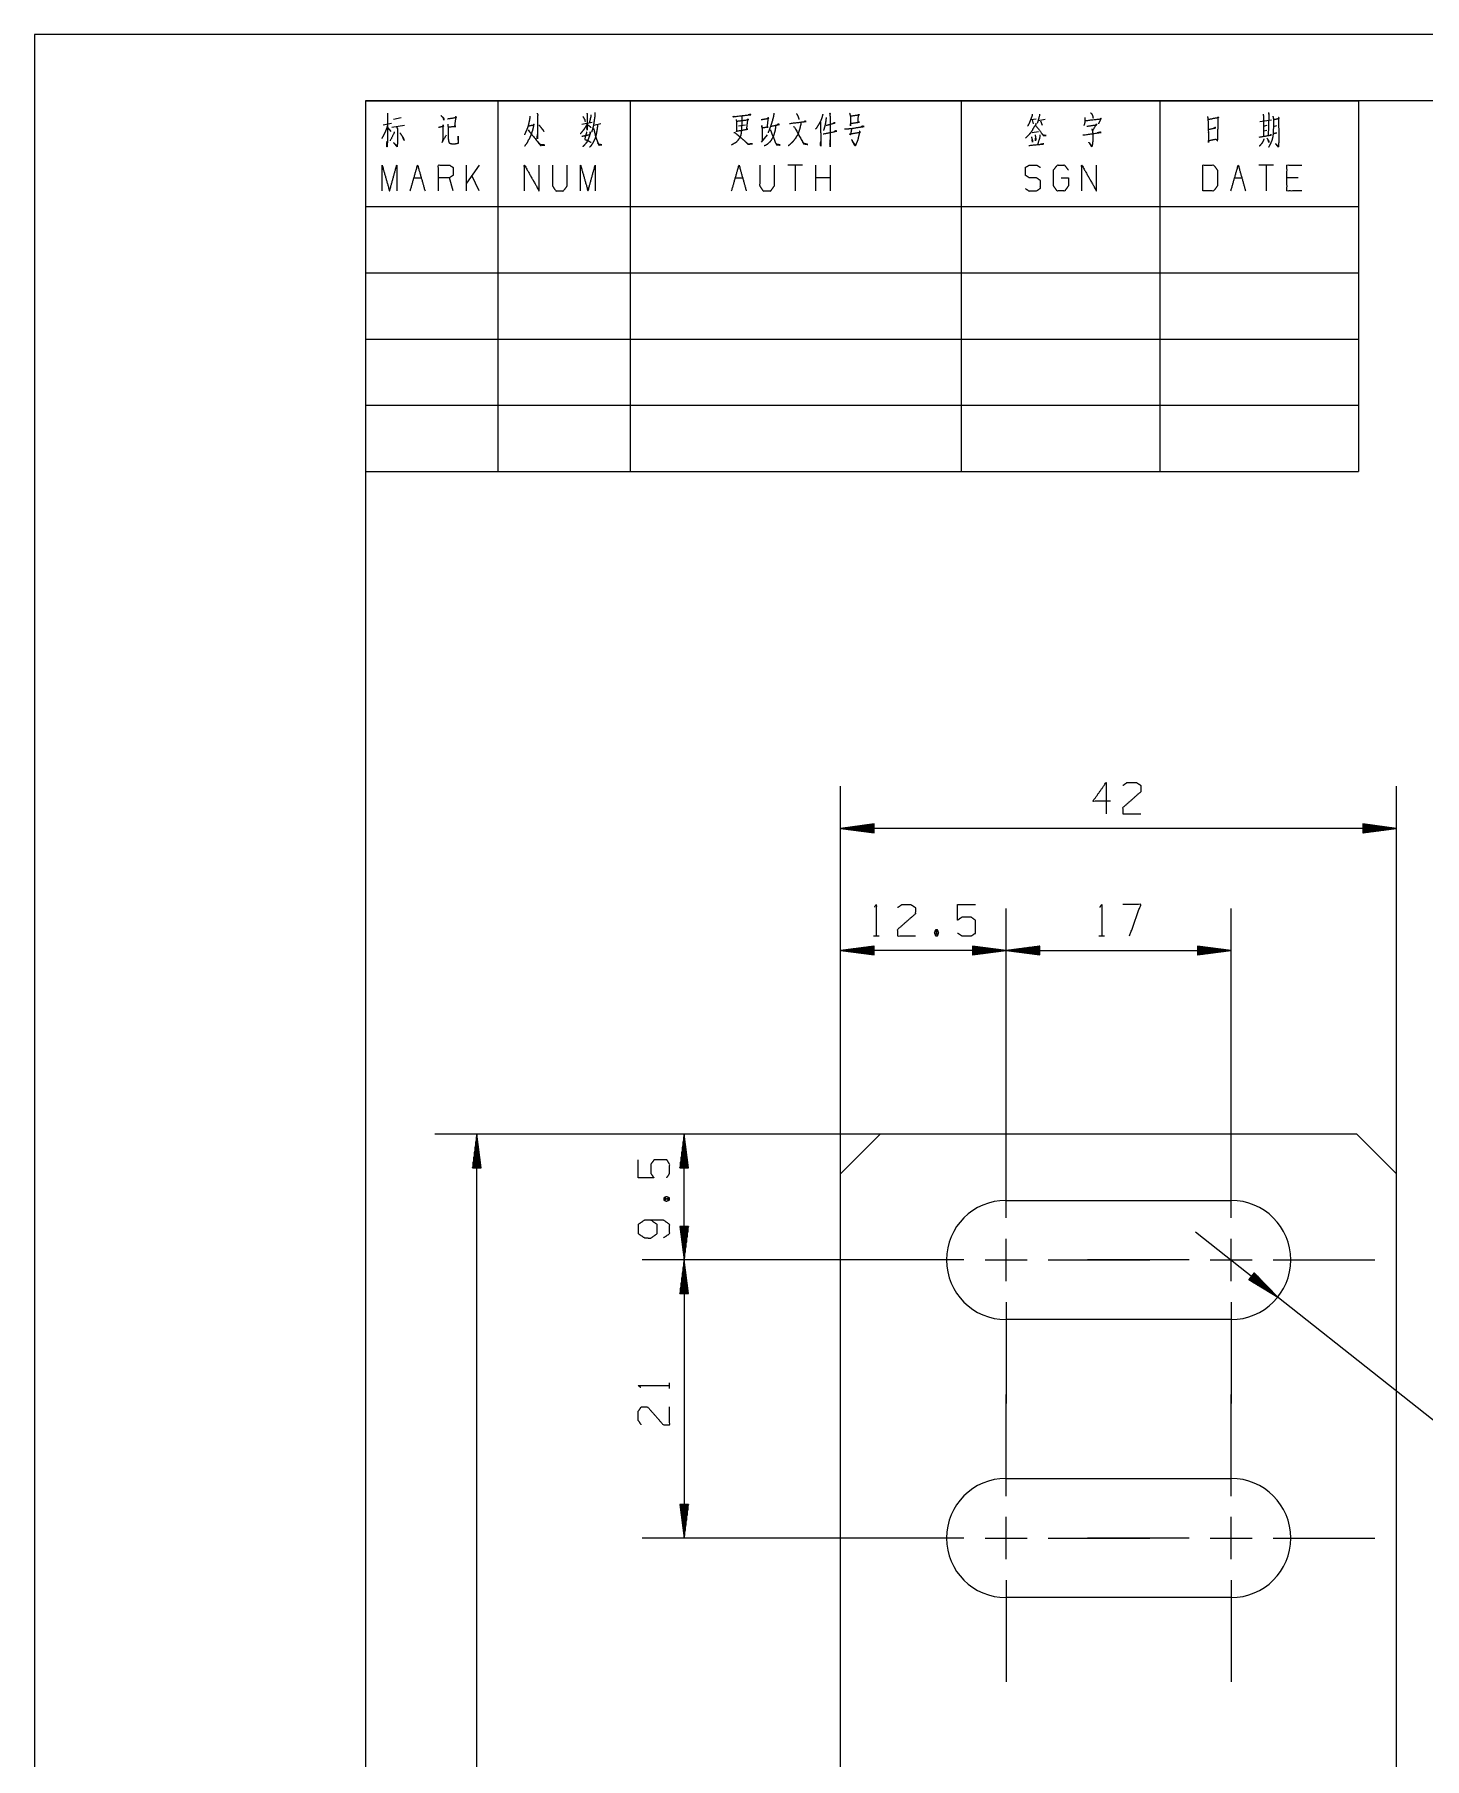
# Model space of a CAD drawing. Header units: millimetres. Extents: x 0 to 210, y 0 to 297.
# Drawn here: x 0 to 105, y 166.8 to 297 of the extents above; entities that cross this region are included whole.
import ezdxf

# ---------------------------------------------------------------- set-up
doc = ezdxf.new("R2010")
doc.units = ezdxf.units.MM
doc.layers.add('101', color=7, linetype='Continuous', true_color=0xffffff)

msp = doc.modelspace()

# ---------------------------------------------------------------- linework, layer by layer
at = {"layer": '101', "color": 133, "linetype": 'Continuous', "lineweight": 18}
for p, q in [((210, 297), (0, 297)), ((0, 297), (0, 0)), ((25, 292), (25, 264)), ((25, 292), (100, 292)), ((205, 292), (25, 292)), ((25, 292), (100, 292)), ((25, 292), (25, 5)), ((25, 292), (100, 292)), ((35, 292), (35, 264)), ((45, 292), (45, 264)), ((70, 292), (70, 264)), ((85, 292), (85, 264)), ((100, 292), (100, 264)), ((25, 284), (100, 284)), ((25, 279), (100, 279)), ((25, 274), (100, 274)), ((25, 269), (100, 269)), ((25, 264), (100, 264))]:
    msp.add_line(p, q, dxfattribs=at)
at = {"layer": '101', "color": 72, "linetype": 'Continuous', "lineweight": 18}
for p, q in [((27.13, 290.61), (27.71, 290.74)), ((41.34, 290.22), (42.13, 290.38)), ((75.25, 290.57), (75.67, 290.63)), ((75.35, 290.55), (75.45, 290.24)), ((75.82, 290.51), (76.35, 290.61)), ((75.98, 290.49), (76.11, 290.16)), ((92.56, 290.43), (93.43, 290.55)), ((26.34, 290.18), (26.96, 290.3)), ((26.7, 289.95), (26.92, 289.68)), ((26.99, 289.99), (27.95, 290.14)), ((42.25, 290.16), (42.79, 290.28)), ((53.17, 290.09), (53.7, 290.18)), ((54.91, 288.87), (55.37, 289.43)), ((75.83, 289.64), (75.37, 289.56)), ((92.84, 290.07), (93.11, 290.14)), ((92.86, 289.72), (93.09, 289.78)), ((93.6, 290.05), (93.85, 290.12)), ((32.63, 285.18), (32.63, 287.14)), ((33.59, 287.14), (32.63, 285.78)), ((58.02, 287.14), (56.9, 287.14)), ((57.46, 287.14), (57.46, 285.18)), ((59.02, 285.18), (59.02, 287.14)), ((60.14, 285.18), (60.14, 287.14)), ((93.6, 287.14), (92.49, 287.14)), ((93.05, 287.14), (93.05, 285.18)), ((28.66, 286.17), (29.22, 286.17)), ((31.62, 285.18), (31.34, 286.17)), ((33.59, 285.18), (33.04, 286.36)), ((52.94, 286.17), (53.49, 286.17)), ((60.14, 286.17), (59.02, 286.17)), ((90.65, 286.17), (91.2, 286.17)), ((95.45, 286.17), (94.61, 286.17)), ((68.06, 229.37), (68.22, 228.94)), ((63.38, 228.92), (63.8, 228.92)), ((80.41, 228.92), (80.83, 228.92)), ((47.53, 208.98), (47.96, 209.14)), ((47.98, 194.74), (47.98, 195.17))]:
    msp.add_line(p, q, dxfattribs=at)
at = {"layer": '101', "color": 22, "linetype": 'Continuous', "lineweight": 18}
for p, q in [((60.89, 210.95), (60.89, 240.22)), ((102.89, 210.95), (102.89, 240.22)), ((63.43, 237.38), (60.89, 237.04)), ((60.89, 237.04), (63.43, 236.71)), ((102.89, 237.04), (60.89, 237.04)), ((63.43, 237.07), (61.08, 237.07)), ((63.43, 237.02), (61.08, 237.02)), ((63.43, 237.12), (61.47, 237.12)), ((63.43, 236.97), (61.47, 236.97)), ((63.43, 237.17), (61.85, 237.17)), ((63.43, 237.22), (62.24, 237.22)), ((63.43, 237.27), (62.62, 237.27)), ((63.43, 237.32), (63.01, 237.32)), ((63.43, 237.37), (63.4, 237.37)), ((63.43, 237.37), (63.4, 237.37)), ((63.43, 236.71), (63.43, 237.38)), ((100.35, 237.38), (100.35, 236.71)), ((102.89, 237.04), (100.35, 237.38)), ((100.35, 237.37), (100.38, 237.37)), ((100.35, 237.37), (100.38, 237.37)), ((100.35, 237.32), (100.77, 237.32)), ((100.35, 237.27), (101.15, 237.27)), ((100.35, 237.22), (101.54, 237.22)), ((100.35, 237.17), (101.92, 237.17)), ((100.35, 237.12), (102.31, 237.12)), ((100.35, 237.07), (102.69, 237.07)), ((100.35, 236.71), (102.89, 237.04)), ((100.35, 237.02), (102.69, 237.02)), ((100.35, 236.97), (102.31, 236.97)), ((63.43, 236.92), (61.85, 236.92)), ((63.43, 236.87), (62.24, 236.87)), ((63.43, 236.82), (62.62, 236.82)), ((63.43, 236.77), (63.01, 236.77)), ((63.43, 236.71), (63.4, 236.71)), ((63.43, 236.71), (63.4, 236.71)), ((100.35, 236.92), (101.92, 236.92)), ((100.35, 236.87), (101.54, 236.87)), ((100.35, 236.82), (101.15, 236.82)), ((100.35, 236.77), (100.77, 236.77)), ((100.35, 236.71), (100.38, 236.71)), ((100.35, 236.71), (100.38, 236.71)), ((60.89, 210.95), (60.89, 231)), ((73.39, 215.3), (73.39, 231)), ((73.39, 215.3), (73.39, 231)), ((90.39, 215.3), (90.39, 231)), ((63.43, 228.16), (60.89, 227.83)), ((63.43, 227.85), (61.08, 227.85)), ((63.43, 227.9), (61.47, 227.9)), ((63.43, 227.95), (61.85, 227.95)), ((63.43, 228), (62.24, 228)), ((63.43, 228.05), (62.62, 228.05)), ((63.43, 228.11), (63.01, 228.11)), ((63.43, 228.16), (63.4, 228.16)), ((63.43, 228.16), (63.4, 228.16)), ((63.43, 227.49), (63.43, 228.16)), ((73.39, 227.83), (70.85, 228.16)), ((70.85, 228.16), (70.88, 228.16)), ((70.85, 228.16), (70.85, 227.49)), ((70.85, 228.16), (70.88, 228.16)), ((70.85, 228.11), (71.27, 228.11)), ((70.85, 228.05), (71.65, 228.05)), ((70.85, 228), (72.04, 228)), ((70.85, 227.95), (72.42, 227.95)), ((70.85, 227.9), (72.81, 227.9)), ((70.85, 227.85), (73.19, 227.85)), ((75.93, 228.16), (73.39, 227.83)), ((75.93, 227.85), (73.58, 227.85)), ((75.93, 227.9), (73.97, 227.9)), ((75.93, 227.95), (74.35, 227.95)), ((75.93, 228), (74.74, 228)), ((75.93, 228.05), (75.12, 228.05)), ((75.93, 228.11), (75.51, 228.11)), ((75.93, 228.16), (75.9, 228.16)), ((75.93, 228.16), (75.9, 228.16)), ((75.93, 227.49), (75.93, 228.16)), ((87.85, 228.16), (87.88, 228.16)), ((90.39, 227.83), (87.85, 228.16)), ((87.85, 228.16), (87.85, 227.49)), ((87.85, 228.16), (87.88, 228.16)), ((87.85, 228.11), (88.27, 228.11)), ((87.85, 228.05), (88.65, 228.05)), ((87.85, 228), (89.04, 228)), ((87.85, 227.95), (89.42, 227.95)), ((87.85, 227.9), (89.81, 227.9)), ((87.85, 227.85), (90.19, 227.85)), ((73.39, 227.83), (60.89, 227.83)), ((60.89, 227.83), (63.43, 227.49)), ((63.43, 227.8), (61.08, 227.8)), ((63.43, 227.75), (61.47, 227.75)), ((63.43, 227.7), (61.85, 227.7)), ((63.43, 227.65), (62.24, 227.65)), ((63.43, 227.6), (62.62, 227.6)), ((63.43, 227.55), (63.01, 227.55)), ((63.43, 227.5), (63.4, 227.5)), ((63.43, 227.5), (63.4, 227.5)), ((70.85, 227.49), (73.39, 227.83)), ((70.85, 227.8), (73.19, 227.8)), ((70.85, 227.75), (72.81, 227.75)), ((70.85, 227.7), (72.42, 227.7)), ((70.85, 227.65), (72.04, 227.65)), ((70.85, 227.6), (71.65, 227.6)), ((70.85, 227.55), (71.27, 227.55)), ((70.85, 227.5), (70.88, 227.5)), ((70.85, 227.5), (70.88, 227.5)), ((73.39, 227.83), (90.39, 227.83)), ((73.39, 227.83), (75.93, 227.49)), ((75.93, 227.8), (73.58, 227.8)), ((75.93, 227.75), (73.97, 227.75)), ((75.93, 227.7), (74.35, 227.7)), ((75.93, 227.65), (74.74, 227.65)), ((75.93, 227.6), (75.12, 227.6)), ((75.93, 227.55), (75.51, 227.55)), ((75.93, 227.5), (75.9, 227.5)), ((75.93, 227.5), (75.9, 227.5)), ((87.85, 227.49), (90.39, 227.83)), ((87.85, 227.8), (90.19, 227.8)), ((87.85, 227.75), (89.81, 227.75)), ((87.85, 227.7), (89.42, 227.7)), ((87.85, 227.65), (89.04, 227.65)), ((87.85, 227.6), (88.65, 227.6)), ((87.85, 227.55), (88.27, 227.55)), ((87.85, 227.5), (87.88, 227.5)), ((87.85, 227.5), (87.88, 227.5)), ((63.89, 213.95), (30.24, 213.95)), ((33.41, 213.95), (33.08, 211.41)), ((33.38, 211.41), (33.38, 213.76)), ((33.74, 211.41), (33.41, 213.95)), ((33.41, 93.95), (33.41, 213.95)), ((33.44, 211.41), (33.44, 213.76)), ((63.89, 213.95), (45.9, 213.95)), ((49.08, 213.95), (48.74, 211.41)), ((49.05, 211.41), (49.05, 213.76)), ((49.08, 204.45), (49.08, 213.95)), ((49.41, 211.41), (49.08, 213.95)), ((49.1, 211.41), (49.1, 213.76)), ((33.23, 211.41), (33.23, 212.6)), ((33.28, 211.41), (33.28, 212.98)), ((33.33, 211.41), (33.33, 213.37)), ((33.49, 211.41), (33.49, 213.37)), ((33.54, 211.41), (33.54, 212.98)), ((33.59, 211.41), (33.59, 212.6)), ((48.9, 211.41), (48.9, 212.6)), ((48.95, 211.41), (48.95, 212.98)), ((49, 211.41), (49, 213.37)), ((49.15, 211.41), (49.15, 213.37)), ((49.2, 211.41), (49.2, 212.98)), ((49.25, 211.41), (49.25, 212.6)), ((33.08, 211.41), (33.08, 211.44)), ((33.08, 211.41), (33.08, 211.44)), ((33.08, 211.41), (33.74, 211.41)), ((33.13, 211.41), (33.13, 211.83)), ((33.18, 211.41), (33.18, 212.21)), ((33.64, 211.41), (33.64, 212.21)), ((33.69, 211.41), (33.69, 211.83)), ((33.74, 211.41), (33.74, 211.44)), ((33.74, 211.41), (33.74, 211.44)), ((48.74, 211.41), (49.41, 211.41)), ((48.75, 211.41), (48.75, 211.44)), ((48.75, 211.41), (48.75, 211.44)), ((48.8, 211.41), (48.8, 211.83)), ((48.85, 211.41), (48.85, 212.21)), ((49.31, 211.41), (49.31, 212.21)), ((49.36, 211.41), (49.36, 211.83)), ((49.41, 211.41), (49.41, 211.44)), ((49.41, 211.41), (49.41, 211.44)), ((49.41, 206.99), (48.74, 206.99)), ((48.74, 206.99), (49.08, 204.45)), ((48.75, 206.99), (48.75, 206.96)), ((48.75, 206.99), (48.75, 206.96)), ((48.8, 206.99), (48.8, 206.57)), ((48.85, 206.99), (48.85, 206.19)), ((48.9, 206.99), (48.9, 205.8)), ((48.95, 206.99), (48.95, 205.41)), ((49, 206.99), (49, 205.03)), ((49.05, 206.99), (49.05, 204.64)), ((49.08, 204.45), (49.41, 206.99)), ((49.1, 206.99), (49.1, 204.64)), ((49.15, 206.99), (49.15, 205.03)), ((49.2, 206.99), (49.2, 205.41)), ((49.25, 206.99), (49.25, 205.8)), ((49.31, 206.99), (49.31, 206.19)), ((49.36, 206.99), (49.36, 206.57)), ((49.41, 206.99), (49.41, 206.96)), ((49.41, 206.99), (49.41, 206.96)), ((87.69, 206.58), (111.69, 187.58)), ((62.54, 204.45), (45.9, 204.45)), ((62.54, 204.45), (45.9, 204.45)), ((49.08, 204.45), (48.74, 201.91)), ((49.41, 201.91), (49.08, 204.45)), ((49.08, 204.45), (49.08, 183.45)), ((48.95, 201.91), (48.95, 203.48)), ((49, 201.91), (49, 203.87)), ((49.05, 201.91), (49.05, 204.26)), ((49.1, 201.91), (49.1, 204.26)), ((49.15, 201.91), (49.15, 203.87)), ((49.2, 201.91), (49.2, 203.48)), ((92.13, 203.49), (91.72, 202.97)), ((91.85, 203.13), (93.08, 202.15)), ((91.88, 203.17), (93.41, 201.95)), ((91.91, 203.21), (93.75, 201.75)), ((91.94, 203.25), (93.78, 201.79)), ((91.97, 203.29), (93.51, 202.07)), ((92, 203.33), (93.24, 202.35)), ((92.03, 203.37), (92.97, 202.63)), ((92.07, 203.41), (92.7, 202.91)), ((92.1, 203.45), (92.43, 203.19)), ((92.13, 203.49), (92.15, 203.47)), ((92.13, 203.49), (92.15, 203.47)), ((93.92, 201.65), (92.13, 203.49)), ((48.74, 201.91), (49.41, 201.91)), ((48.75, 201.91), (48.75, 201.94)), ((48.75, 201.91), (48.75, 201.94)), ((48.8, 201.91), (48.8, 202.33)), ((48.85, 201.91), (48.85, 202.71)), ((48.9, 201.91), (48.9, 203.1)), ((49.25, 201.91), (49.25, 203.1)), ((49.31, 201.91), (49.31, 202.71)), ((49.36, 201.91), (49.36, 202.33)), ((49.41, 201.91), (49.41, 201.94)), ((49.41, 201.91), (49.41, 201.94)), ((91.72, 202.97), (93.92, 201.65)), ((91.72, 202.97), (91.74, 202.95)), ((91.72, 202.97), (91.74, 202.95)), ((91.75, 203.01), (92.08, 202.75)), ((91.78, 203.05), (92.41, 202.55)), ((91.81, 203.09), (92.75, 202.35)), ((48.74, 185.99), (49.08, 183.45)), ((49.41, 185.99), (48.74, 185.99)), ((48.75, 185.99), (48.75, 185.96)), ((48.75, 185.99), (48.75, 185.96)), ((48.8, 185.99), (48.8, 185.57)), ((48.85, 185.99), (48.85, 185.19)), ((48.9, 185.99), (48.9, 184.8)), ((48.95, 185.99), (48.95, 184.41)), ((49, 185.99), (49, 184.03)), ((49.05, 185.99), (49.05, 183.64)), ((49.08, 183.45), (49.41, 185.99)), ((49.1, 185.99), (49.1, 183.64)), ((49.15, 185.99), (49.15, 184.03)), ((49.2, 185.99), (49.2, 184.41)), ((49.25, 185.99), (49.25, 184.8)), ((49.31, 185.99), (49.31, 185.19)), ((49.36, 185.99), (49.36, 185.57)), ((49.41, 185.99), (49.41, 185.96)), ((49.41, 185.99), (49.41, 185.96)), ((62.54, 183.45), (45.9, 183.45))]:
    msp.add_line(p, q, dxfattribs=at)
at = {"layer": '101', "color": 151, "linetype": 'Continuous', "lineweight": 18}
for p, q in [((73.39, 207.62), (73.39, 215.3)), ((73.39, 202.86), (73.39, 206.04)), ((70.21, 204.45), (62.54, 204.45)), ((71.8, 204.45), (74.98, 204.45)), ((76.56, 204.45), (84.24, 204.45)), ((73.39, 201.27), (73.39, 193.6)), ((73.39, 186.62), (73.39, 194.3)), ((90.39, 186.62), (90.39, 194.3)), ((73.39, 181.86), (73.39, 185.04)), ((90.39, 181.86), (90.39, 185.04)), ((70.21, 183.45), (62.54, 183.45)), ((71.8, 183.45), (74.98, 183.45)), ((76.56, 183.45), (84.24, 183.45)), ((87.21, 183.45), (79.54, 183.45)), ((88.8, 183.45), (91.98, 183.45)), ((93.56, 183.45), (101.24, 183.45)), ((73.39, 180.27), (73.39, 172.6)), ((90.39, 180.27), (90.39, 172.6))]:
    msp.add_line(p, q, dxfattribs=at)
at = {"layer": '101', "color": 151, "linetype": 'Continuous', "lineweight": 13}
for p, q in [((90.39, 207.62), (90.39, 215.3)), ((90.39, 202.86), (90.39, 206.04)), ((87.21, 204.45), (79.54, 204.45)), ((88.8, 204.45), (91.98, 204.45)), ((93.56, 204.45), (101.24, 204.45)), ((90.39, 201.27), (90.39, 193.6))]:
    msp.add_line(p, q, dxfattribs=at)
at = {"layer": '101', "color": 251, "linetype": 'Continuous', "lineweight": 25}
for p, q in [((63.89, 213.95), (60.89, 210.95)), ((99.89, 213.95), (63.89, 213.95)), ((99.89, 213.95), (102.89, 210.95)), ((60.89, 96.95), (60.89, 210.95)), ((102.89, 96.95), (102.89, 210.95)), ((73.39, 208.95), (90.39, 208.95)), ((90.39, 199.95), (73.39, 199.95)), ((73.39, 187.95), (90.39, 187.95)), ((90.39, 178.95), (73.39, 178.95))]:
    msp.add_line(p, q, dxfattribs=at)
for centre, start, end in [((73.39, 204.45), 90, 270), ((90.39, 204.45), 270, 90), ((73.39, 183.45), 90, 270), ((90.39, 183.45), 270, 90)]:
    msp.add_arc(centre, 4.5, start, end, dxfattribs=at)
at = {"layer": '101', "color": 72, "linetype": 'Continuous', "lineweight": 18}
for points, knots in [([(26.67, 291.07), (26.66, 288.89), (26.63, 288.5), (26.61, 288.71), (26.64, 288.94)], [0, 0, 0.723303, 0.854546, 0.923601, 1, 1]), ([(30.7, 290.88), (30.87, 290.72), (30.92, 290.63), (30.92, 290.53), (30.9, 290.67)], [0, 0, 0.413146, 0.573572, 0.750721, 1, 1]), ([(31.19, 290.63), (31.87, 290.74), (31.82, 290.8), (31.73, 290.05), (31.82, 290.05), (31.25, 289.99)], [0, 0, 0.313958, 0.349012, 0.694882, 0.735357, 1, 1]), ([(37.43, 290.84), (37.42, 290.72), (37.34, 290.3), (37.26, 290.01), (37.18, 289.8), (37.09, 289.6), (37.01, 289.43)], [0, 0, 0.084498, 0.36853, 0.573114, 0.721457, 0.873368, 1, 1]), ([(37.97, 291.05), (38.02, 290.94), (38, 290.84), (37.99, 289.12), (37.97, 289.23), (38, 289.45)], [0, 0, 0.049543, 0.095606, 0.852767, 0.898838, 1, 1]), ([(41.43, 290.8), (41.56, 290.57), (41.59, 290.43)], [0, 0, 0.640221, 1, 1]), ([(41.73, 291.07), (41.76, 290.92), (41.76, 289.78), (41.73, 289.93), (41.76, 290.05)], [0, 0, 0.094654, 0.823636, 0.91829, 1, 1]), ([(42.03, 290.92), (42.03, 290.82), (41.91, 290.34)], [0, 0, 0.174301, 1, 1]), ([(42.33, 291.11), (42.33, 290.98), (42.32, 290.76), (42.27, 290.47), (42.23, 290.16), (42.17, 289.91), (42.1, 289.68), (42.08, 289.62)], [0, 0, 0.081852, 0.232243, 0.425429, 0.63211, 0.800313, 0.957953, 1, 1]), ([(53.44, 290.84), (53.42, 290.18), (53.41, 289.85), (53.39, 289.66), (53.38, 289.56), (53.36, 289.43), (53.32, 289.31), (53.27, 289.2), (53.14, 289.02), (53, 288.85), (52.79, 288.73), (52.69, 288.67), (52.65, 288.65)], [0, 0, 0.263783, 0.395771, 0.470171, 0.511786, 0.56157, 0.614019, 0.658777, 0.749614, 0.837596, 0.932985, 0.980677, 1, 1]), ([(52.76, 290.82), (52.82, 290.78), (52.85, 290.8), (54.11, 290.94), (54.07, 290.96), (53.92, 290.92)], [0, 0, 0.045522, 0.068286, 0.872626, 0.90344, 1, 1]), ([(53, 290.59), (53.04, 290.41), (53.04, 289.66), (53.03, 289.7), (53.89, 289.85), (53.8, 289.85), (53.89, 290.63), (53.92, 290.57), (53.87, 290.53), (53.04, 290.43)], [0, 0, 0.051663, 0.252803, 0.264656, 0.500971, 0.524672, 0.738301, 0.756829, 0.773117, 1, 1]), ([(54.88, 290.57), (55.47, 290.67), (55.41, 290.74), (55.34, 290.01), (55.41, 290.01), (54.97, 289.93), (54.94, 290.12), (54.97, 289.89), (54.96, 288.96)], [0, 0, 0.181366, 0.207406, 0.429567, 0.451891, 0.588199, 0.645735, 0.715777, 1, 1]), ([(55.85, 291.05), (55.82, 290.8), (55.73, 290.47), (55.62, 290.12), (55.53, 289.89), (55.47, 289.72), (55.41, 289.58)], [0, 0, 0.162457, 0.385014, 0.625897, 0.784413, 0.898493, 1, 1]), ([(57.02, 290.28), (58.29, 290.43), (58.21, 290.45), (58.12, 290.41)], [0, 0, 0.872478, 0.933903, 1, 1]), ([(57.56, 291.03), (57.66, 290.84), (57.71, 290.72), (57.74, 290.59)], [0, 0, 0.450481, 0.729637, 1, 1]), ([(59.55, 290.98), (59.48, 290.72), (59.38, 290.47), (59.26, 290.24), (59.14, 290.05), (59, 289.85)], [0, 0, 0.21836, 0.428744, 0.629221, 0.801494, 1, 1]), ([(59.38, 290.41), (59.39, 289.16), (59.39, 288.56), (59.38, 288.69), (59.39, 288.91)], [0, 0, 0.565717, 0.839123, 0.896086, 1, 1]), ([(59.8, 290.72), (59.76, 290.38), (59.7, 290.09), (59.64, 289.89), (59.6, 289.76)], [0, 0, 0.34211, 0.644851, 0.86512, 1, 1]), ([(60.08, 291.07), (60.12, 290.98), (60.09, 291.03), (60.11, 288.54), (60.09, 288.73), (60.11, 289.04)], [0, 0, 0.029975, 0.04619, 0.840789, 0.900562, 1, 1]), ([(61.57, 291.07), (61.63, 290.82), (61.63, 290.09), (61.63, 290.28), (62.33, 290.38), (62.21, 290.38), (62.24, 290.9), (62.26, 290.98), (62.29, 290.92), (62.19, 290.9), (61.63, 290.82)], [0, 0, 0.076614, 0.294117, 0.350048, 0.563214, 0.598361, 0.753971, 0.779215, 0.799829, 0.831205, 1, 1]), ([(75.37, 290.98), (75.35, 290.84), (75.23, 290.53), (75.13, 290.28), (75.01, 290.07)], [0, 0, 0.148006, 0.485257, 0.758321, 1, 1]), ([(75.91, 290.98), (75.92, 290.88), (75.75, 290.3)], [0, 0, 0.147218, 1, 1]), ([(79.34, 290.74), (79.34, 290.51), (79.33, 290.34), (79.3, 290.22), (79.27, 290.12)], [0, 0, 0.361949, 0.626223, 0.829034, 1, 1]), ([(79.34, 290.49), (80.57, 290.63), (80.56, 290.67), (80.37, 290.26)], [0, 0, 0.712481, 0.737756, 1, 1]), ([(79.78, 291.09), (79.89, 290.96), (79.93, 290.86), (79.96, 290.69)], [0, 0, 0.364604, 0.619196, 1, 1]), ([(88.61, 290.8), (88.64, 290.59), (88.66, 290.14), (88.67, 289.66), (88.67, 289.6), (88.67, 288.83), (88.67, 288.98), (89.24, 289.1), (89.36, 288.96), (89.39, 289.14), (89.39, 289.39), (89.4, 289.87), (89.42, 290.36), (89.42, 290.78), (89.43, 290.72), (88.66, 290.57)], [0, 0, 0.037589, 0.119519, 0.205166, 0.216331, 0.354043, 0.380097, 0.485125, 0.518622, 0.552532, 0.597196, 0.682843, 0.77221, 0.846648, 0.858119, 1, 1]), ([(92.8, 290.98), (92.83, 290.86), (92.83, 289.31)], [0, 0, 0.075954, 1, 1]), ([(93.21, 291.11), (93.24, 290.98), (93.19, 289.37)], [0, 0, 0.073211, 1, 1]), ([(93.55, 290.82), (93.59, 290.59), (93.59, 290.14), (93.57, 289.64), (93.55, 289.33), (93.47, 289), (93.38, 288.79), (93.22, 288.48)], [0, 0, 0.096217, 0.285187, 0.491418, 0.620825, 0.76157, 0.854869, 1, 1]), ([(93.59, 290.57), (94.03, 290.67), (93.98, 290.74), (93.98, 290.05), (94, 289.12), (93.98, 288.77), (93.97, 288.56), (93.95, 288.5), (93.74, 288.77), (93.94, 288.58)], [0, 0, 0.13308, 0.155522, 0.357051, 0.631901, 0.735808, 0.797028, 0.815849, 0.918301, 1, 1]), ([(26.67, 290.16), (26.6, 289.91), (26.48, 289.62), (26.35, 289.35), (26.23, 289.14)], [0, 0, 0.233514, 0.515368, 0.78555, 1, 1]), ([(27.18, 289.66), (27.17, 289.58), (26.86, 288.96)], [0, 0, 0.108202, 1, 1]), ([(27.37, 289.99), (27.42, 289.87), (27.42, 288.83), (27.4, 288.6), (27.39, 288.52), (27.11, 288.85), (27.39, 288.56)], [0, 0, 0.056947, 0.504404, 0.603051, 0.639405, 0.826366, 1, 1]), ([(27.61, 289.58), (27.87, 289.16), (27.92, 289), (27.81, 289.27)], [0, 0, 0.516563, 0.696901, 1, 1]), ([(30.53, 289.99), (30.92, 290.09), (30.86, 290.16), (30.83, 288.96), (30.77, 288.83), (31.12, 289.41)], [0, 0, 0.158008, 0.19221, 0.673433, 0.728446, 1, 1]), ([(31.22, 290.22), (31.25, 289.91), (31.25, 289.2), (31.27, 288.98), (31.3, 288.87), (31.34, 288.81), (31.41, 288.77), (31.53, 288.75), (31.66, 288.73), (32.03, 288.79), (32, 289.33), (32, 288.79)], [0, 0, 0.097093, 0.316208, 0.387239, 0.42073, 0.444406, 0.470581, 0.507596, 0.549105, 0.664641, 0.832445, 1, 1]), ([(37.28, 290.09), (37.75, 290.18), (37.71, 290.22), (37.68, 290.03), (37.62, 289.76), (37.56, 289.6), (37.48, 289.37), (37.4, 289.18), (37.28, 288.98), (37.2, 288.81), (37.02, 288.56)], [0, 0, 0.202443, 0.228131, 0.308408, 0.425631, 0.500403, 0.604281, 0.689483, 0.790714, 0.870506, 1, 1]), ([(37.28, 289.8), (38.22, 288.62), (38.56, 288.65), (38.54, 288.65), (38.24, 288.67), (38.08, 288.81)], [0, 0, 0.632183, 0.773704, 0.779845, 0.909108, 1, 1]), ([(38.1, 290.16), (38.13, 290.14), (38.4, 289.8), (38.47, 289.68)], [0, 0, 0.059448, 0.761031, 1, 1]), ([(41.75, 290.24), (41.62, 290.01), (41.48, 289.8), (41.35, 289.64), (41.22, 289.49)], [0, 0, 0.287221, 0.555142, 0.786181, 1, 1]), ([(41.34, 289.31), (41.97, 289.45), (41.98, 289.64), (41.98, 289.56), (41.91, 289.31), (41.81, 289.04), (41.7, 288.83), (41.59, 288.71), (41.48, 288.58), (41.41, 288.52)], [0, 0, 0.30447, 0.39258, 0.431622, 0.553714, 0.689469, 0.798362, 0.878841, 0.954752, 1, 1]), ([(41.72, 289.66), (41.56, 289.08), (41.66, 289.04), (41.78, 289), (41.89, 288.94), (42.04, 288.85)], [0, 0, 0.5291, 0.62629, 0.735524, 0.852093, 1, 1]), ([(41.76, 290.2), (41.94, 290.07), (42.03, 289.97)], [0, 0, 0.613122, 1, 1]), ([(42.54, 290.16), (42.49, 289.8), (42.45, 289.56), (42.41, 289.35), (42.35, 289.16), (42.23, 288.91), (42.13, 288.73), (42.01, 288.56), (41.92, 288.48)], [0, 0, 0.19438, 0.332636, 0.448614, 0.555649, 0.70616, 0.822692, 0.933847, 1, 1]), ([(42.22, 289.89), (42.25, 289.85), (42.39, 289.27), (42.49, 289), (42.6, 288.71), (42.63, 288.65), (42.85, 288.67), (42.63, 288.69), (42.55, 288.81)], [0, 0, 0.026721, 0.341749, 0.493483, 0.655465, 0.691641, 0.80784, 0.924039, 1, 1]), ([(52.82, 289.6), (52.89, 289.6), (53.17, 289.37), (53.41, 289.16), (53.63, 288.98), (53.9, 288.71), (54.23, 288.75), (53.92, 288.71), (53.82, 288.79)], [0, 0, 0.033467, 0.197839, 0.340788, 0.472468, 0.649452, 0.797921, 0.939753, 1, 1]), ([(55.98, 290.12), (55.98, 289.99), (55.92, 289.66), (55.86, 289.47), (55.81, 289.31), (55.73, 289.16), (55.65, 289.02), (55.54, 288.87), (55.31, 288.67), (55.13, 288.58)], [0, 0, 0.067236, 0.249298, 0.354996, 0.450079, 0.537949, 0.629663, 0.725721, 0.894899, 1, 1]), ([(55.54, 289.8), (55.59, 289.78), (56.04, 288.67), (56.32, 288.65), (56.06, 288.71), (55.98, 288.83)], [0, 0, 0.024909, 0.644018, 0.787117, 0.926016, 1, 1]), ([(55.62, 290.07), (56.27, 290.2), (56.2, 290.22), (56.08, 290.18)], [0, 0, 0.769962, 0.857327, 1, 1]), ([(57.88, 290.32), (57.88, 290.2), (57.81, 289.91), (57.74, 289.68), (57.65, 289.43), (57.52, 289.23), (57.5, 289.18), (57.42, 289.08), (57.31, 288.94), (57.18, 288.81), (57.06, 288.69), (56.93, 288.58)], [0, 0, 0.060656, 0.206644, 0.323463, 0.452143, 0.571976, 0.593424, 0.659716, 0.74639, 0.834816, 0.918178, 1, 1]), ([(57.34, 290.05), (57.4, 290.01), (58.1, 288.75), (58.43, 288.69), (58.12, 288.77), (58.02, 288.89)], [0, 0, 0.030854, 0.652647, 0.79375, 0.930716, 1, 1]), ([(59.57, 289.49), (60.61, 289.7), (60.53, 289.72), (60.4, 289.66)], [0, 0, 0.826976, 0.886334, 1, 1]), ([(59.8, 290.14), (60.47, 290.32), (60.4, 290.32), (60.28, 290.26)], [0, 0, 0.772509, 0.853435, 1, 1]), ([(61.18, 289.87), (61.37, 289.87), (61.75, 289.91), (62.68, 290.05), (62.58, 290.07), (62.43, 290.03)], [0, 0, 0.10704, 0.322386, 0.855626, 0.914427, 1, 1]), ([(61.73, 289.91), (61.63, 289.41), (61.6, 289.49), (62.38, 289.62), (62.33, 289.7), (62.33, 289.62), (62.24, 289.27), (62.19, 289.04), (62.11, 288.85), (62.05, 288.71), (62.01, 288.6), (61.98, 288.58), (61.72, 289.06), (62, 288.62)], [0, 0, 0.13637, 0.159981, 0.371157, 0.396349, 0.418604, 0.516111, 0.579311, 0.63312, 0.675133, 0.705357, 0.714996, 0.861275, 1, 1]), ([(75.64, 290.3), (75.63, 290.2), (75.39, 289.83), (75.38, 289.78), (75.26, 289.6), (75.06, 289.37), (74.85, 289.16)], [0, 0, 0.074337, 0.387309, 0.418539, 0.575027, 0.79286, 1, 1]), ([(75.31, 289.27), (75.38, 289), (75.38, 288.87), (75.37, 289.04)], [0, 0, 0.489807, 0.707975, 1, 1]), ([(75.58, 289.43), (75.64, 289.12), (75.61, 288.96), (75.61, 289.18)], [0, 0, 0.443891, 0.680119, 1, 1]), ([(75.61, 290.16), (76.2, 289.37), (76.43, 289.37), (76.2, 289.39), (76.08, 289.54)], [0, 0, 0.599324, 0.742451, 0.886135, 1, 1]), ([(75.95, 289.41), (75.95, 289.27), (75.77, 288.69)], [0, 0, 0.19307, 1, 1]), ([(79.2, 289.41), (80.57, 289.6), (80.49, 289.62), (80.28, 289.56)], [0, 0, 0.820202, 0.873508, 1, 1]), ([(79.49, 290.07), (80.25, 290.18), (80.21, 290.24), (79.92, 289.72)], [0, 0, 0.533866, 0.586729, 1, 1]), ([(79.87, 289.87), (79.9, 289.76), (79.93, 289.64), (79.94, 289.43), (79.94, 289), (79.93, 288.85), (79.9, 288.65), (79.86, 288.52), (79.64, 288.87), (79.87, 288.56)], [0, 0, 0.049623, 0.1085, 0.204239, 0.404798, 0.471991, 0.568442, 0.629223, 0.820578, 1, 1]), ([(88.67, 289.83), (89.24, 289.95), (89.18, 289.97), (89.05, 289.89)], [0, 0, 0.728512, 0.805958, 1, 1]), ([(92.52, 289.25), (93.43, 289.41), (93.38, 289.43), (93.33, 289.37)], [0, 0, 0.873246, 0.919206, 1, 1]), ([(92.86, 289.12), (92.84, 289.02), (92.73, 288.81), (92.62, 288.67), (92.52, 288.56)], [0, 0, 0.157085, 0.51447, 0.781154, 1, 1]), ([(93.09, 289.18), (93.25, 288.94), (93.25, 288.83), (93.19, 289.02)], [0, 0, 0.497679, 0.671694, 1, 1]), ([(93.57, 289.52), (93.6, 289.52), (93.84, 289.58)], [0, 0, 0.107799, 1, 1]), ([(75.12, 288.62), (76.23, 288.73), (76.16, 288.73), (75.99, 288.71)], [0, 0, 0.825897, 0.879998, 1, 1]), ([(26.26, 285.18), (26.26, 287.14), (26.82, 285.18), (27.37, 287.14), (27.37, 285.18)], [0, 0, 0.245192, 0.5, 0.754808, 1, 1]), ([(30.51, 285.18), (30.51, 287.14), (31.34, 287.14), (31.62, 286.96), (31.62, 286.36), (31.34, 286.17), (30.51, 286.17)], [0, 0, 0.400952, 0.571035, 0.639278, 0.761676, 0.829917, 1, 1]), ([(37.01, 285.18), (37.01, 287.14), (38.12, 285.18), (38.12, 287.14)], [0, 0, 0.317574, 0.682426, 1, 1]), ([(39.13, 287.14), (39.13, 285.57), (39.39, 285.18), (39.95, 285.18), (40.24, 285.57), (40.24, 287.14)], [0, 0, 0.337152, 0.438599, 0.557781, 0.662848, 1, 1]), ([(41.25, 285.18), (41.25, 287.14), (41.81, 285.18), (42.36, 287.14), (42.36, 285.18)], [0, 0, 0.245192, 0.5, 0.754808, 1, 1]), ([(54.78, 287.14), (54.78, 285.57), (55.05, 285.18), (55.6, 285.18), (55.89, 285.57), (55.89, 287.14)], [0, 0, 0.337152, 0.438599, 0.557781, 0.662848, 1, 1]), ([(74.85, 285.36), (75.13, 285.18), (75.7, 285.18), (75.98, 285.39), (75.98, 285.97), (75.7, 286.17), (75.15, 286.17), (74.85, 286.36), (74.85, 286.96), (75.15, 287.14), (75.7, 287.14), (75.98, 286.96)], [0, 0, 0.068035, 0.184054, 0.254521, 0.372333, 0.442799, 0.555843, 0.626367, 0.748393, 0.81892, 0.931964, 1, 1]), ([(77.55, 286.17), (78.1, 286.17), (78.1, 285.57), (77.82, 285.18), (77.25, 285.18), (76.97, 285.57), (76.97, 286.75), (77.27, 287.14), (77.81, 287.14), (78.09, 286.75)], [0, 0, 0.103295, 0.214797, 0.304261, 0.410274, 0.499739, 0.718892, 0.809956, 0.910533, 1, 1]), ([(79.11, 285.18), (79.11, 287.14), (80.22, 285.18), (80.22, 287.14)], [0, 0, 0.317574, 0.682426, 1, 1]), ([(88.25, 285.18), (89.07, 285.18), (89.36, 285.57), (89.36, 286.75), (89.07, 287.14), (88.25, 287.14), (88.25, 285.18)], [0, 0, 0.142133, 0.227159, 0.431787, 0.516817, 0.65895, 1, 1]), ([(90.37, 285.18), (90.93, 287.14), (91.48, 285.18)], [0, 0, 0.5, 1, 1]), ([(95.73, 285.18), (94.61, 285.18), (94.61, 287.14), (95.73, 287.14)], [0, 0, 0.265389, 0.734611, 1, 1]), ([(81.29, 239.09), (79.95, 239.09), (80.95, 240.51), (80.95, 238.14)], [0, 0, 0.245871, 0.565296, 1, 1]), ([(82.22, 240.29), (82.54, 240.51), (83.23, 240.51), (83.57, 240.29), (83.57, 239.81), (82.21, 238.61), (82.22, 238.14), (83.57, 238.14)], [0, 0, 0.069693, 0.192977, 0.265274, 0.350226, 0.674741, 0.759751, 1, 1]), ([(63.45, 231.09), (63.59, 231.29), (63.59, 228.92)], [0, 0, 0.093491, 1, 1]), ([(65.2, 231.07), (65.52, 231.29), (66.2, 231.29), (66.54, 231.07), (66.54, 230.59), (65.18, 229.39), (65.2, 228.92), (66.54, 228.92)], [0, 0, 0.069692, 0.192976, 0.265273, 0.350228, 0.674739, 0.759753, 1, 1]), ([(69.73, 229.14), (70.07, 228.92), (70.76, 228.92), (71.09, 229.14), (71.09, 230.09), (70.76, 230.34), (70.07, 230.34), (69.73, 230.12), (69.73, 231.29), (71.09, 231.29)], [0, 0, 0.062228, 0.168344, 0.230571, 0.376815, 0.441266, 0.547381, 0.609609, 0.79049, 1, 1]), ([(80.48, 231.09), (80.62, 231.29), (80.62, 228.92)], [0, 0, 0.093492, 1, 1]), ([(82.72, 228.92), (83.57, 231.29), (82.22, 231.29)], [0, 0, 0.652471, 1, 1]), ([(68.06, 228.94), (68.22, 228.94), (68.3, 229.17), (68.22, 229.37), (68.06, 229.37), (67.97, 229.17), (68.06, 228.94), (68.22, 229.37)], [0, 0, 0.093978, 0.236789, 0.365959, 0.459937, 0.589106, 0.731916, 1, 1]), ([(47.76, 210.66), (47.98, 210.99), (47.98, 211.68), (47.76, 212.02), (46.81, 212.02), (46.56, 211.68), (46.56, 210.99), (46.78, 210.66), (45.61, 210.66), (45.61, 212.02)], [0, 0, 0.062229, 0.168345, 0.230571, 0.376816, 0.441264, 0.547379, 0.609609, 0.79049, 1, 1]), ([(47.96, 208.98), (47.96, 209.14), (47.73, 209.23), (47.53, 209.14), (47.53, 208.98), (47.73, 208.89), (47.96, 208.98), (47.53, 209.14)], [0, 0, 0.093968, 0.23678, 0.365958, 0.459926, 0.589103, 0.731915, 1, 1]), ([(47.51, 206.12), (47.98, 206.44), (47.98, 207.13), (47.51, 207.46), (46.08, 207.46), (45.61, 207.13), (45.61, 206.44), (46.08, 206.12), (46.56, 206.1), (47.03, 206.44), (47.03, 207.13), (46.56, 207.46)], [0, 0, 0.076856, 0.169524, 0.247728, 0.439296, 0.517501, 0.610169, 0.687025, 0.750925, 0.829127, 0.921796, 1, 1]), ([(45.81, 194.81), (45.61, 194.96), (47.98, 194.96)], [0, 0, 0.093491, 1, 1]), ([(45.83, 192.01), (45.61, 192.33), (45.61, 193.02), (45.83, 193.35), (46.31, 193.35), (47.51, 191.99), (47.98, 192.01), (47.98, 193.35)], [0, 0, 0.069691, 0.192976, 0.265274, 0.350227, 0.67474, 0.759752, 1, 1])]:
    msp.add_open_spline(points, degree=1, knots=knots, dxfattribs=at)
for points in [[(28.38, 285.18), (28.94, 287.14), (29.5, 285.18)], [(52.66, 285.18), (53.22, 287.14), (53.77, 285.18)]]:
    msp.add_open_spline(points, degree=1, dxfattribs=at)

doc.saveas('drawing.dxf')
